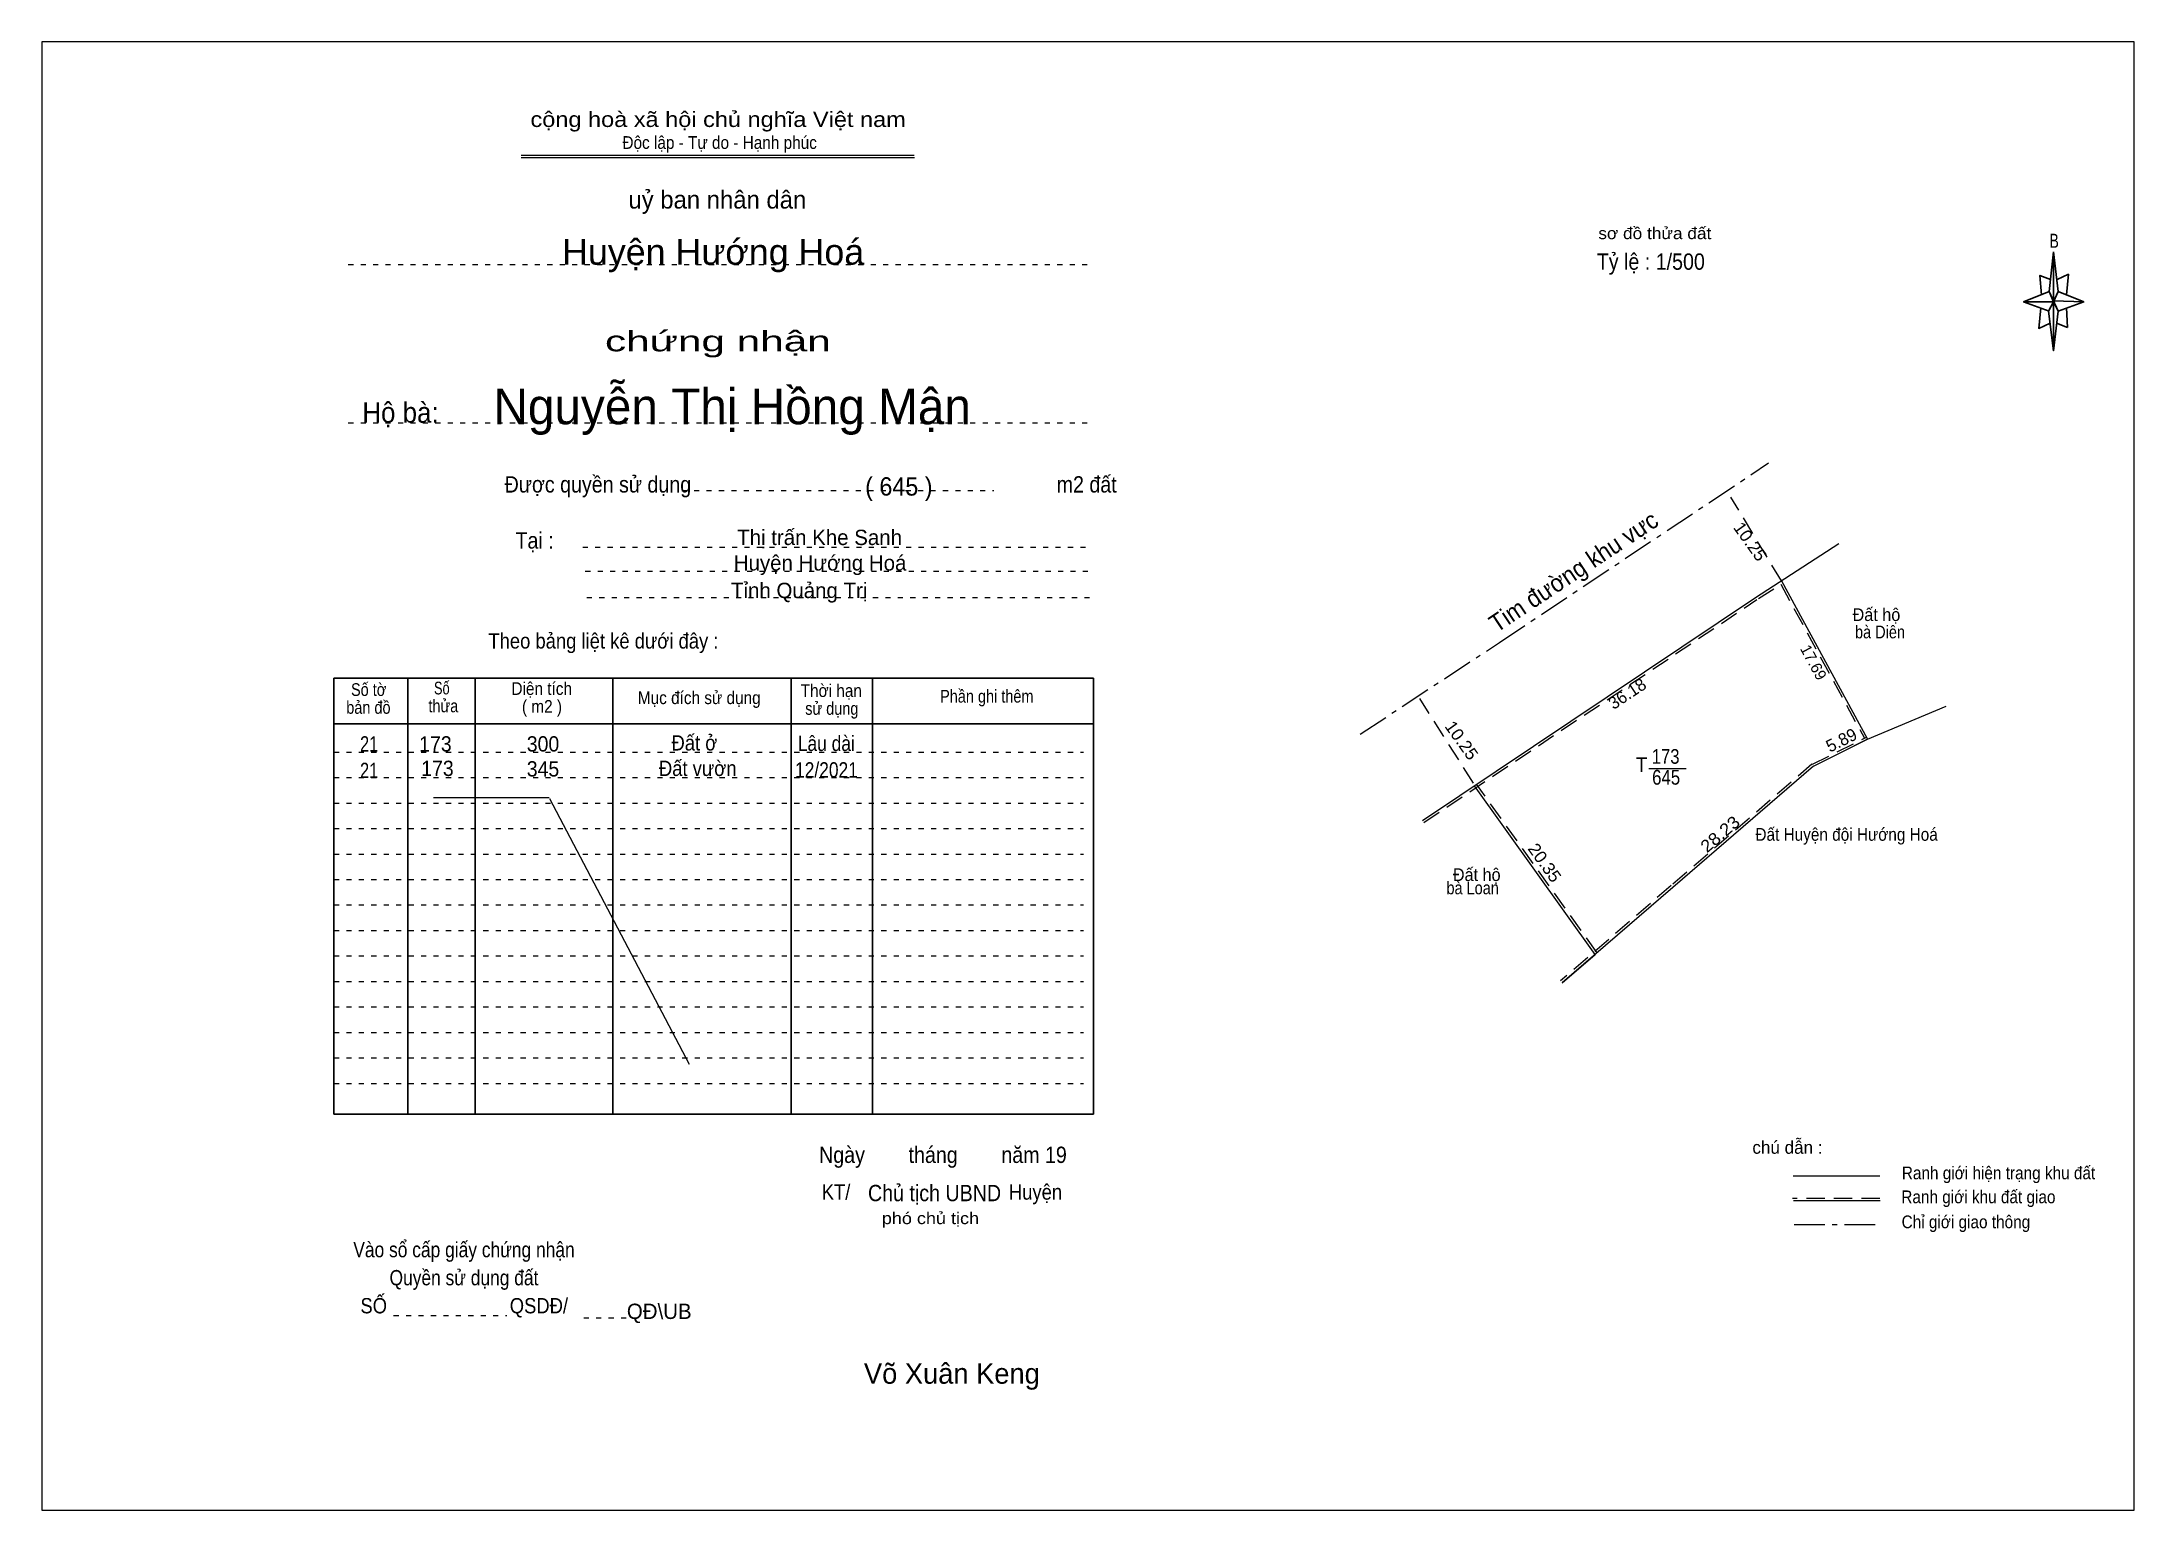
# Model space of a CAD drawing. Header units: centimetres. Extents: x -0.5 to 40.5, y 0 to 28.8.
import ezdxf
from ezdxf.enums import TextEntityAlignment as Align

# ---------------------------------------------------------------- set-up
doc = ezdxf.new("R2010")
doc.units = ezdxf.units.CM
doc.header["$LTSCALE"] = 0.12
for name, pattern in [('DOT_DASHED', [7.7, 5, -1.2, 0.3, -1.2]), ('DOTTED', [1.5, 0.3, -1.2]), ('MEDIUM_DASHED', [4.5, 3, -1.5])]:
    doc.linetypes.add(name, pattern=pattern)
for name, color, linetype, lineweight in [('1', 7, 'DOTTED', 13), ('2', 7, 'Continuous', 13), ('50', 7, 'Continuous', 13)]:
    doc.layers.add(name, color=color, linetype=linetype, lineweight=lineweight)
doc.layers.add('34', color=7, linetype='Continuous')
doc.layers.add('4', color=7, linetype='Continuous')

msp = doc.modelspace()

# ---------------------------------------------------------------- linework, layer by layer
at = {"layer": '1', "linetype": 'Continuous'}
for p, q in [((8.91, 26.55), (16.62, 26.55)), ((8.91, 26.5), (16.63, 26.5))]:
    msp.add_line(p, q, dxfattribs=at)
at = {"layer": '1'}
for p, q in [((5.52, 24.4), (20.02, 24.4)), ((5.52, 21.3), (20.02, 21.3)), ((12.06, 19.97), (18.18, 19.97)), ((10.12, 18.86), (20.06, 18.86)), ((10.17, 18.39), (20.11, 18.39)), ((10.2, 17.87), (20.14, 17.87)), ((5.24, 14.84), (19.94, 14.84)), ((5.24, 14.34), (19.94, 14.34)), ((5.24, 13.84), (19.94, 13.84)), ((5.24, 13.34), (19.94, 13.34)), ((5.24, 12.84), (19.94, 12.84)), ((5.24, 12.34), (19.94, 12.34)), ((5.24, 11.84), (19.94, 11.84)), ((5.24, 11.34), (19.94, 11.34)), ((5.24, 10.84), (19.94, 10.84)), ((5.24, 10.34), (19.94, 10.34)), ((5.24, 9.84), (19.94, 9.84)), ((5.24, 9.34), (19.94, 9.34)), ((5.24, 8.84), (19.94, 8.84)), ((5.24, 8.34), (19.94, 8.34)), ((6.41, 3.79), (8.63, 3.79)), ((10.14, 3.74), (11.2, 3.74))]:
    msp.add_line(p, q, dxfattribs=at)
at = {"layer": '1', "linetype": 'Continuous', "lineweight": 25}
for p, q in [((5.24, 16.29), (20.14, 16.29)), ((5.24, 16.29), (5.24, 7.74)), ((6.69, 16.29), (6.69, 7.74)), ((8.01, 16.29), (8.01, 7.74)), ((10.71, 16.29), (10.71, 7.74)), ((14.21, 16.29), (14.21, 7.74)), ((15.8, 16.29), (15.8, 7.74)), ((20.14, 16.29), (20.14, 7.74)), ((5.24, 15.39), (20.14, 15.39)), ((5.24, 7.74), (20.14, 7.74))]:
    msp.add_line(p, q, dxfattribs=at)
at = {"layer": '1', "linetype": 'Continuous'}
msp.add_lwpolyline([(-0.49, -0.03), (40.55, -0.03), (40.55, 28.77), (-0.49, 28.77)], close=True, dxfattribs=at)
at = {"layer": '2', "lineweight": 25}
for p, q in [((38.88, 23.87), (38.97, 24.65)), ((39.06, 23.87), (39.56, 23.67)), ((38.88, 23.49), (38.38, 23.67)), ((39.06, 23.49), (38.97, 22.71)), ((39.22, 23.55), (39.24, 23.17)), ((39.24, 23.17), (39.03, 23.25))]:
    msp.add_line(p, q, dxfattribs=at)
at = {"layer": '2', "linetype": 'DOT_DASHED'}
for p, q in [((28.1, 16.99), (33.38, 20.51)), ((25.37, 15.19), (28.1, 16.99)), ((33.88, 5.57), (35.59, 5.57))]:
    msp.add_line(p, q, dxfattribs=at)
at = {"layer": '2', "linetype": 'MEDIUM_DASHED'}
for p, q in [((33.63, 18.2), (32.64, 19.84)), ((33.18, 17.85), (33.62, 18.13)), ((33.62, 18.13), (35.26, 15.11)), ((26.62, 13.46), (33.15, 17.83)), ((27.59, 14.23), (26.54, 15.89)), ((34.24, 14.6), (35.3, 15.13)), ((34.23, 14.6), (31.47, 12.22)), ((30.02, 10.9), (27.65, 14.21)), ((31.47, 12.22), (29.3, 10.35)), ((35.56, 6.08), (33.85, 6.08))]:
    msp.add_line(p, q, dxfattribs=at)
at = {"layer": '2'}
for p, q in [((33.12, 17.87), (34.76, 18.93)), ((26.59, 13.5), (33.12, 17.87)), ((35.32, 15.09), (36.86, 15.74)), ((34.26, 14.56), (35.32, 15.09)), ((31.03, 14.52), (31.76, 14.52)), ((34.26, 14.56), (31.5, 12.18)), ((29.98, 10.87), (27.61, 14.18)), ((35.56, 6.52), (33.86, 6.52)), ((35.57, 6.04), (33.87, 6.04))]:
    msp.add_line(p, q, dxfattribs=at)
at = {"layer": '2', "lineweight": 25}
for points in [[(38.97, 24.65), (39.06, 23.87), (38.97, 23.67)], [(38.97, 23.67), (38.38, 23.67), (38.88, 23.87), (39.06, 23.49), (39.56, 23.67), (38.97, 23.69)], [(38.97, 23.67), (38.97, 22.71), (38.87, 23.49)]]:
    msp.add_lwpolyline(points, close=True, dxfattribs=at)
for points in [[(38.97, 23.67), (38.88, 23.87), (38.38, 23.67)], [(38.91, 24.11), (38.7, 24.19), (38.73, 23.81)], [(39.04, 24.11), (39.26, 24.21), (39.22, 23.81)], [(38.72, 23.55), (38.68, 23.15), (38.9, 23.25)], [(38.97, 23.67), (39.06, 23.49), (39.56, 23.67)]]:
    msp.add_lwpolyline(points, dxfattribs=at)
at = {"layer": '2'}
for points in [[(33.63, 18.2), (35.32, 15.09), (34.78, 14.82)], [(34.26, 14.56), (31.5, 12.18), (29.33, 10.31), (29.98, 10.87)]]:
    msp.add_lwpolyline(points, dxfattribs=at)
at = {"layer": '50'}
for p, q in [((7.19, 13.95), (9.46, 13.95)), ((9.47, 13.93), (12.21, 8.72))]:
    msp.add_line(p, q, dxfattribs=at)

# ---------------------------------------------------------------- texts
at = {"layer": '1'}
for s, height, width, p in [('cộng hoà xã hội chủ nghĩa Việt nam', 0.3, 1.15, (12.775, 27.1)), ('Độc lập - Tự do - Hạnh phúc', 0.25, 0.9, (12.805, 26.67)), ('chứng nhận', 0.4, 1.55, (12.77, 22.7)), ('Được quyền sử dụng                                                                   m2 đất', 0.32, 0.9, (14.59, 19.93)), ('Tại :', 0.32, 0.9, (9.175, 18.83)), ('Theo bảng liệt kê dưới đây :', 0.3, 0.9, (10.525, 16.87)), ('Số tờ', 0.25, 0.85, (5.92, 15.94)), ('Số ', 0.25, 0.75, (7.39, 15.97)), ('Diện tích', 0.25, 0.9, (9.315, 15.96)), ('Mục đích sử dụng', 0.25, 0.9, (12.405, 15.78)), ('Thời hạn', 0.25, 0.9, (14.995, 15.92)), ('Phần ghi thêm', 0.25, 0.85, (18.045, 15.81)), ('bản đồ', 0.25, 0.85, (5.915, 15.59)), ('thửa', 0.25, 0.85, (7.385, 15.62)), ('( m2 )', 0.25, 0.9, (9.32, 15.61)), ('sử dụng', 0.25, 0.85, (15.005, 15.57)), ('Ngày        tháng        năm 19', 0.32, 0.9, (17.185, 6.78)), ('Chủ tịch UBND', 0.32, 0.9, (17.02, 6.03)), ('Vào sổ cấp giấy chứng nhận', 0.3, 0.85, (7.79, 4.93)), ('Quyền sử dụng đất', 0.3, 0.85, (7.79, 4.38)), ('SỐ                        QSDĐ/', 0.3, 0.9, (7.795, 3.83))]:
    msp.add_text(s, height=height, dxfattribs=dict(at, width=width)).set_placement(p, align=Align.CENTER)
msp.add_text('uỷ ban nhân dân', height=0.35, dxfattribs=at).set_placement((12.76, 25.5), align=Align.CENTER)
at = {"layer": '2'}
for s, height, width, p in [('sơ đồ thửa đất ', 0.23, 1.1, (31.195, 24.9)), ('B', 0.2756, 0.75, (38.98, 24.73)), ('Đất hộ', 0.25, 0.95, (35.495, 17.41)), ('bà Diên', 0.25, 0.85, (35.565, 17.07)), ('173', 0.2879, 0.85, (31.36, 14.61)), ('645', 0.29, 0.85, (31.37, 14.2)), ('Đất Huyện đội Hướng Hoá', 0.25, 0.9, (34.91, 13.1)), ('bà Loan', 0.25, 0.85, (27.575, 12.05)), ('Đất hộ', 0.25, 0.95, (27.655, 12.31)), ('Ranh giới hiện trạng khu đất', 0.25, 0.9, (37.89, 6.46)), ('Ranh giới khu đất giao', 0.25, 0.9, (37.495, 5.99)), ('Chỉ giới giao thông', 0.25, 0.9, (37.25, 5.5))]:
    msp.add_text(s, height=height, dxfattribs=dict(at, width=width)).set_placement(p, align=Align.CENTER)
at = {"layer": '2', "width": 0.9}
msp.add_text('Tỷ lệ : 1/500', height=0.32, dxfattribs=at).set_placement((30.01, 24.3))
at = {"layer": '2'}
for s, height, rotation, width, p in [('Tim đường khu vực', 0.3451, 33.602, 0.95, (29.6495, 18.2362)), ('10.25', 0.24, 305.569, 1.05, (32.9204, 18.8998)), ('10.25', 0.24, 305.569, 1.05, (27.2604, 14.9998)), ('28.23', 0.24, 40.751, 1.1, (32.5067, 13.1401)), ('20.35', 0.24, 305.569, 1.05, (28.8904, 12.5998))]:
    msp.add_text(s, height=height, rotation=rotation, dxfattribs=dict(at, width=width)).set_placement(p, align=Align.CENTER)
for s, height, rotation, p in [('17.69', 0.2187, 298.412, (34.1647, 16.547)), ('36.18', 0.24, 33.602, (30.6736, 15.8849)), ('5.89', 0.24, 26.522, (34.8614, 14.9654))]:
    msp.add_text(s, height=height, rotation=rotation, dxfattribs=at).set_placement(p, align=Align.CENTER)
at = {"layer": '2', "width": 0.95}
msp.add_text('T', height=0.2879, dxfattribs=at).set_placement((31, 14.45), align=Align.RIGHT)
at = {"layer": '2'}
msp.add_text('chú dẫn :', height=0.25, dxfattribs=at).set_placement((33.75, 6.96), align=Align.CENTER)
at = {"layer": '34'}
for s, height, width, p in [('Huyện Hướng Hoá ', 0.5, 1.05, (12.775, 24.4)), ('Hộ bà:', 0.4, 0.95, (6.545, 21.3)), ('( 645 )', 0.36, 0.95, (16.32, 19.87)), ('21', 0.3, 0.8, (5.93, 14.85)), ('173', 0.3, 0.95, (7.23, 14.85)), ('300', 0.3, 0.95, (9.34, 14.85)), ('21', 0.3, 0.8, (5.93, 14.33)), ('173', 0.3, 0.95, (7.27, 14.37))]:
    msp.add_text(s, height=height, dxfattribs=dict(at, width=width)).set_placement(p, align=Align.CENTER)
for s, height, p in [('Nguyễn Thị Hồng Mận', 0.7, (13.05, 21.27)), ('Thị trấn Khe Sanh', 0.3, (14.765, 18.9)), ('Huyện Hướng Hoá', 0.3, (14.775, 18.4)), ('Tỉnh Quảng Trị', 0.3, (14.365, 17.86))]:
    msp.add_text(s, height=height, dxfattribs=at).set_placement(p, align=Align.CENTER)
at = {"layer": '4', "width": 0.95}
msp.add_text('345', height=0.3, dxfattribs=at).set_placement((9.34, 14.36), align=Align.CENTER)
at = {"layer": '50'}
for s, height, width, p in [('Đất ở ', 0.3, 0.9, (12.36, 14.87)), ('Lâu dài ', 0.3, 0.85, (14.945, 14.86)), ('Đất vườn', 0.3, 0.9, (12.375, 14.37)), ('12/2021', 0.3, 0.85, (14.9, 14.34)), ('KT/                               Huyện ', 0.3, 0.9, (17.215, 6.06)), ('phó chủ tịch', 0.23, 1.15, (16.94, 5.58))]:
    msp.add_text(s, height=height, dxfattribs=dict(at, width=width)).set_placement(p, align=Align.CENTER)
for s, height, p in [('QĐ\\UB', 0.3, (11.62, 3.72)), ('Võ Xuân Keng', 0.4, (17.36, 2.45))]:
    msp.add_text(s, height=height, dxfattribs=at).set_placement(p, align=Align.CENTER)

doc.saveas('drawing.dxf')
